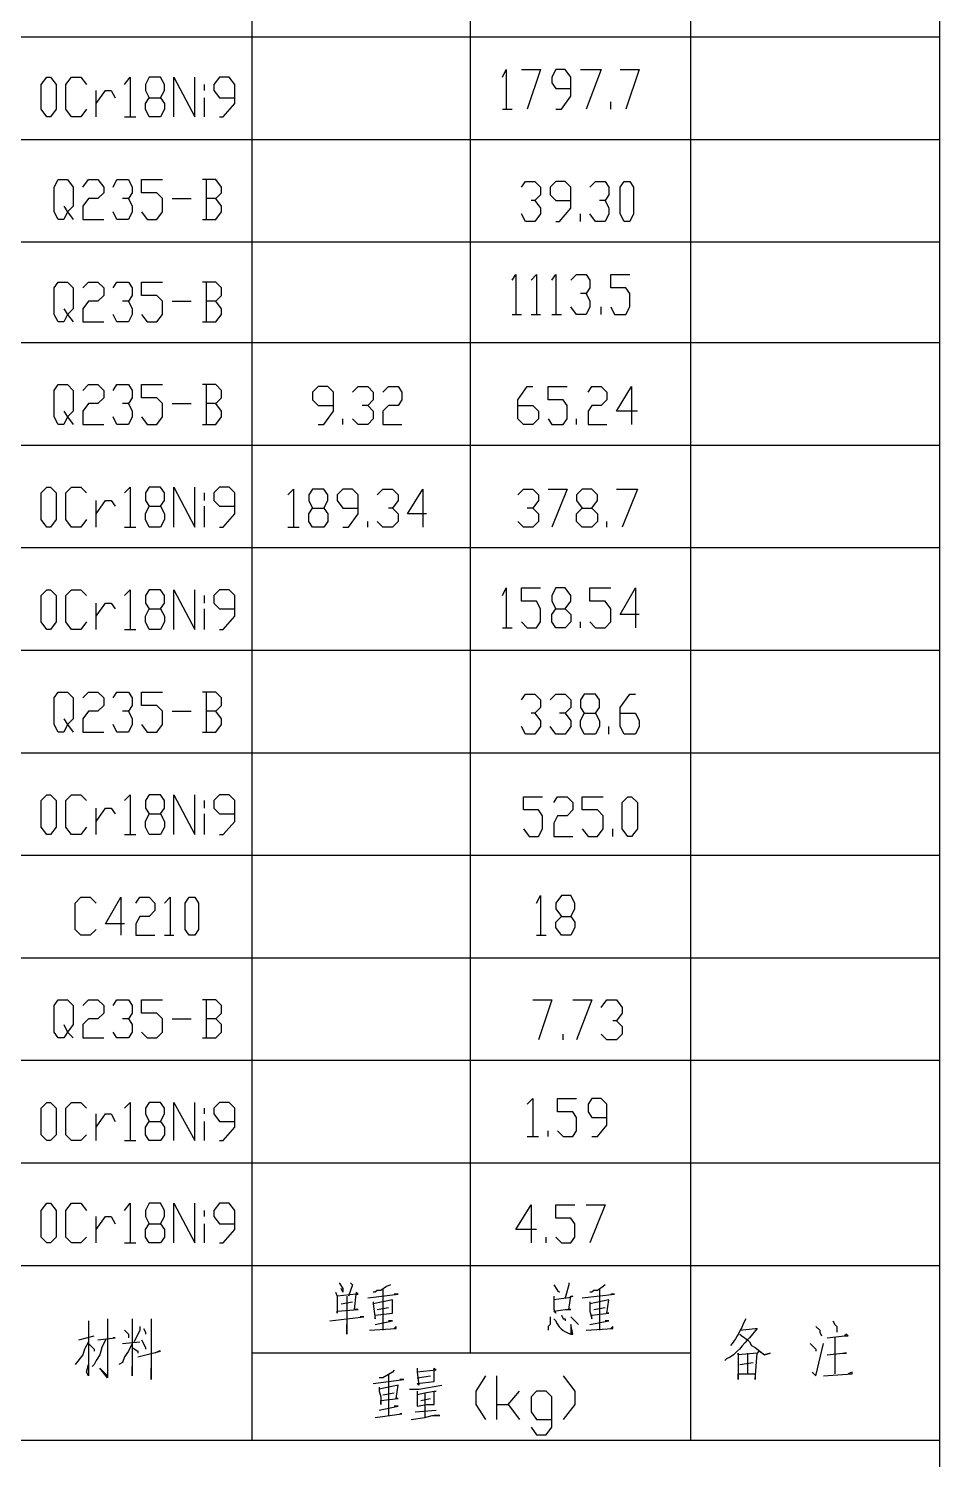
# Model space of a CAD drawing. Header units: millimetres. Extents: x -2210 to 6171, y -6737 to 5572.
# Drawn here: x 5238 to 6171, y -5698 to -4232 of the extents above; entities that cross this region are included whole.
import ezdxf

# ---------------------------------------------------------------- set-up
doc = ezdxf.new("R2010")
doc.units = ezdxf.units.MM
doc.layers.add('1', color=7, linetype='Continuous')

msp = doc.modelspace()

# ---------------------------------------------------------------- linework, layer by layer
at = {"layer": '1', "color": 0, "lineweight": 25}
for points in [[(6171.2, 5572.1), (6171.2, -6733.3)], [(5466.9, -1721.6), (5466.9, -5678.8)], [(5690.7, -1721.6), (5690.7, -5589.3)], [(5916.3, -1721.6), (5916.3, -5678.8)], [(6171.2, -4241.1), (3472.8, -4241.1)], [(5723.7, -4282), (5727.6, -4274.2), (5727.6, -4315)], [(5743.2, -4274.2), (5762.6, -4274.2), (5749, -4315)], [(5778.2, -4315), (5784, -4315), (5793.8, -4301.4), (5793.8, -4282), (5787.9, -4274.2), (5778.2, -4274.2), (5774.3, -4282), (5774.3, -4287.8), (5778.2, -4293.6), (5793.8, -4293.6)], [(5803.5, -4274.2), (5824.9, -4274.2), (5809.3, -4315)], [(5844.3, -4274.2), (5863.8, -4274.2), (5850.2, -4315)], [(5256.8, -4322.8), (5251, -4315), (5251, -4289.7), (5256.8, -4282), (5260.7, -4282), (5266.5, -4289.7), (5266.5, -4315), (5260.7, -4322.8), (5256.8, -4322.8)], [(5297.7, -4315), (5291.8, -4322.8), (5282.1, -4322.8), (5276.3, -4315), (5276.3, -4289.7), (5282.1, -4282), (5291.8, -4282), (5297.7, -4289.7)], [(5336.6, -4289.7), (5342.4, -4282), (5342.4, -4322.8)], [(5361.9, -4322.8), (5358, -4315), (5358, -4309.2), (5361.9, -4303.4), (5373.5, -4303.4), (5377.4, -4295.6), (5377.4, -4289.7), (5373.5, -4282), (5361.9, -4282), (5358, -4289.7), (5358, -4295.6), (5361.9, -4303.4)], [(5387.1, -4322.8), (5387.1, -4282), (5408.6, -4322.8), (5408.6, -4282)], [(5418.3, -4295.6), (5418.3, -4289.7)], [(5433.8, -4322.8), (5437.7, -4322.8), (5449.4, -4309.2), (5449.4, -4289.7), (5443.6, -4282), (5433.8, -4282), (5428, -4289.7), (5428, -4295.6), (5433.8, -4303.4), (5449.4, -4303.4)], [(5307.4, -4322.8), (5307.4, -4295.6)], [(5307.4, -4309.2), (5317.1, -4295.6), (5322.9, -4295.6), (5326.8, -4303.4)], [(5373.5, -4303.4), (5377.4, -4309.2), (5377.4, -4315), (5373.5, -4322.8), (5361.9, -4322.8)], [(5418.3, -4322.8), (5418.3, -4303.4)], [(5834.6, -4315), (5834.6, -4307.2)], [(5336.6, -4322.8), (5348.2, -4322.8)], [(5723.7, -4315), (5733.5, -4315)], [(6171.2, -4346.2), (3472.8, -4346.2)], [(5274.3, -4414.2), (5278.2, -4420.1), (5274.3, -4427.9), (5268.5, -4427.9), (5264.6, -4420.1), (5264.6, -4394.8), (5268.5, -4387), (5278.2, -4387), (5284, -4394.8), (5284, -4414.2), (5278.2, -4420.1), (5284, -4427.9)], [(5293.8, -4394.8), (5299.6, -4387), (5309.3, -4387), (5315.2, -4394.8), (5315.2, -4400.6), (5309.3, -4406.5), (5299.6, -4406.5), (5293.8, -4414.2), (5293.8, -4427.9), (5315.2, -4427.9)], [(5324.9, -4394.8), (5328.8, -4387), (5340.5, -4387), (5344.3, -4394.8), (5344.3, -4400.6), (5340.5, -4406.5), (5334.6, -4406.5)], [(5354.1, -4420.1), (5359.9, -4427.9), (5369.6, -4427.9), (5375.5, -4420.1), (5375.5, -4406.5), (5369.6, -4400.6), (5354.1, -4400.6), (5354.1, -4387), (5375.5, -4387)], [(5430, -4406.5), (5435.8, -4400.6), (5435.8, -4394.8), (5430, -4387), (5416.3, -4387)], [(5420.2, -4387), (5420.2, -4427.9)], [(5743.2, -4394.8), (5747.1, -4389), (5756.8, -4389), (5762.6, -4394.8), (5762.6, -4402.6), (5756.8, -4408.4), (5752.9, -4408.4)], [(5778.2, -4429.8), (5782.1, -4429.8), (5793.8, -4416.2), (5793.8, -4394.8), (5787.9, -4389), (5778.2, -4389), (5772.4, -4394.8), (5772.4, -4402.6), (5778.2, -4408.4), (5793.8, -4408.4)], [(5813.2, -4394.8), (5819.1, -4389), (5828.8, -4389), (5832.7, -4394.8), (5832.7, -4402.6), (5828.8, -4408.4), (5822.9, -4408.4)], [(5848.2, -4429.8), (5844.3, -4422), (5844.3, -4394.8), (5848.2, -4389), (5854.1, -4389), (5858, -4394.8), (5858, -4422), (5854.1, -4429.8), (5848.2, -4429.8)], [(5340.5, -4406.5), (5344.3, -4414.2), (5344.3, -4420.1), (5340.5, -4427.9), (5328.8, -4427.9), (5324.9, -4420.1)], [(5385.2, -4406.5), (5404.7, -4406.5)], [(5416.3, -4427.9), (5430, -4427.9), (5435.8, -4420.1), (5435.8, -4414.2), (5430, -4406.5), (5420.2, -4406.5)], [(5756.8, -4408.4), (5762.6, -4416.2), (5762.6, -4422), (5756.8, -4429.8), (5747.1, -4429.8), (5743.2, -4422)], [(5828.8, -4408.4), (5832.7, -4416.2), (5832.7, -4422), (5828.8, -4429.8), (5819.1, -4429.8), (5813.2, -4422)], [(5803.5, -4429.8), (5803.5, -4422)], [(6171.2, -4451.2), (3472.8, -4451.2)], [(5733.5, -4490.1), (5737.3, -4484.3), (5737.3, -4525.1)], [(5752.9, -4490.1), (5758.7, -4484.3), (5758.7, -4525.1)], [(5774.3, -4490.1), (5778.2, -4484.3), (5778.2, -4525.1)], [(5793.8, -4490.1), (5799.6, -4484.3), (5809.3, -4484.3), (5813.2, -4490.1), (5813.2, -4497.9), (5809.3, -4503.7), (5803.5, -4503.7)], [(5834.6, -4517.4), (5838.5, -4525.1), (5850.2, -4525.1), (5854.1, -4517.4), (5854.1, -4503.7), (5850.2, -4497.9), (5834.6, -4497.9), (5834.6, -4484.3), (5854.1, -4484.3)], [(5274.3, -4519.3), (5278.2, -4525.1), (5274.3, -4532.9), (5268.5, -4532.9), (5264.6, -4525.1), (5264.6, -4497.9), (5268.5, -4492.1), (5278.2, -4492.1), (5284, -4497.9), (5284, -4519.3), (5278.2, -4525.1), (5284, -4532.9)], [(5293.8, -4497.9), (5299.6, -4492.1), (5309.3, -4492.1), (5315.2, -4497.9), (5315.2, -4505.7), (5309.3, -4511.5), (5299.6, -4511.5), (5293.8, -4519.3), (5293.8, -4532.9), (5315.2, -4532.9)], [(5324.9, -4497.9), (5328.8, -4492.1), (5340.5, -4492.1), (5344.3, -4497.9), (5344.3, -4505.7), (5340.5, -4511.5), (5334.6, -4511.5)], [(5354.1, -4525.1), (5359.9, -4532.9), (5369.6, -4532.9), (5375.5, -4525.1), (5375.5, -4511.5), (5369.6, -4505.7), (5354.1, -4505.7), (5354.1, -4492.1), (5375.5, -4492.1)], [(5430, -4511.5), (5435.8, -4505.7), (5435.8, -4497.9), (5430, -4492.1), (5416.3, -4492.1)], [(5420.2, -4492.1), (5420.2, -4532.9)], [(5340.5, -4511.5), (5344.3, -4519.3), (5344.3, -4525.1), (5340.5, -4532.9), (5328.8, -4532.9), (5324.9, -4525.1)], [(5385.2, -4511.5), (5404.7, -4511.5)], [(5416.3, -4532.9), (5430, -4532.9), (5435.8, -4525.1), (5435.8, -4519.3), (5430, -4511.5), (5420.2, -4511.5)], [(5809.3, -4503.7), (5813.2, -4511.5), (5813.2, -4517.4), (5809.3, -4525.1), (5799.6, -4525.1), (5793.8, -4517.4)], [(5733.5, -4525.1), (5743.2, -4525.1)], [(5752.9, -4525.1), (5762.6, -4525.1)], [(5774.3, -4525.1), (5784, -4525.1)], [(5824.9, -4525.1), (5824.9, -4517.4)], [(6171.2, -4554.3), (3472.8, -4554.3)], [(5274.3, -4624.4), (5278.2, -4630.2), (5274.3, -4638), (5268.5, -4638), (5264.6, -4630.2), (5264.6, -4603), (5268.5, -4597.1), (5278.2, -4597.1), (5284, -4603), (5284, -4624.4), (5278.2, -4630.2), (5284, -4638)], [(5293.8, -4603), (5299.6, -4597.1), (5309.3, -4597.1), (5315.2, -4603), (5315.2, -4610.7), (5309.3, -4616.6), (5299.6, -4616.6), (5293.8, -4624.4), (5293.8, -4638), (5315.2, -4638)], [(5324.9, -4603), (5328.8, -4597.1), (5340.5, -4597.1), (5344.3, -4603), (5344.3, -4610.7), (5340.5, -4616.6), (5334.6, -4616.6)], [(5354.1, -4630.2), (5359.9, -4638), (5369.6, -4638), (5375.5, -4630.2), (5375.5, -4616.6), (5369.6, -4610.7), (5354.1, -4610.7), (5354.1, -4597.1), (5375.5, -4597.1)], [(5430, -4616.6), (5435.8, -4610.7), (5435.8, -4603), (5430, -4597.1), (5416.3, -4597.1)], [(5420.2, -4597.1), (5420.2, -4638)], [(5535, -4638), (5540.8, -4638), (5550.6, -4624.4), (5550.6, -4604.9), (5544.7, -4599.1), (5535, -4599.1), (5529.2, -4604.9), (5529.2, -4612.7), (5535, -4618.5), (5550.6, -4618.5)], [(5570, -4604.9), (5575.9, -4599.1), (5585.6, -4599.1), (5591.4, -4604.9), (5591.4, -4612.7), (5585.6, -4618.5), (5579.8, -4618.5)], [(5601.2, -4604.9), (5607, -4599.1), (5616.7, -4599.1), (5620.6, -4604.9), (5620.6, -4612.7), (5616.7, -4618.5), (5607, -4618.5), (5601.2, -4624.4), (5601.2, -4638), (5620.6, -4638)], [(5739.3, -4618.5), (5754.9, -4618.5), (5760.7, -4624.4), (5760.7, -4632.1), (5754.9, -4638), (5745.1, -4638), (5739.3, -4632.1), (5739.3, -4612.7), (5749, -4599.1), (5754.9, -4599.1)], [(5770.4, -4632.1), (5774.3, -4638), (5786, -4638), (5789.9, -4632.1), (5789.9, -4618.5), (5786, -4612.7), (5770.4, -4612.7), (5770.4, -4599.1), (5789.9, -4599.1)], [(5811.3, -4604.9), (5815.2, -4599.1), (5824.9, -4599.1), (5830.7, -4604.9), (5830.7, -4612.7), (5824.9, -4618.5), (5815.2, -4618.5), (5811.3, -4624.4), (5811.3, -4638), (5830.7, -4638)], [(5861.9, -4624.4), (5840.5, -4624.4), (5856, -4599.1), (5856, -4638)], [(5340.5, -4616.6), (5344.3, -4624.4), (5344.3, -4630.2), (5340.5, -4638), (5328.8, -4638), (5324.9, -4630.2)], [(5385.2, -4616.6), (5404.7, -4616.6)], [(5416.3, -4638), (5430, -4638), (5435.8, -4630.2), (5435.8, -4624.4), (5430, -4616.6), (5420.2, -4616.6)], [(5560.3, -4638), (5560.3, -4632.1)], [(5585.6, -4618.5), (5591.4, -4624.4), (5591.4, -4632.1), (5585.6, -4638), (5575.9, -4638), (5570, -4632.1)], [(5799.6, -4638), (5799.6, -4632.1)], [(6171.2, -4659.4), (3472.8, -4659.4)], [(5256.8, -4743), (5251, -4735.3), (5251, -4708), (5256.8, -4702.2), (5260.7, -4702.2), (5266.5, -4708), (5266.5, -4735.3), (5260.7, -4743), (5256.8, -4743)], [(5297.7, -4735.3), (5291.8, -4743), (5282.1, -4743), (5276.3, -4735.3), (5276.3, -4708), (5282.1, -4702.2), (5291.8, -4702.2), (5297.7, -4708)], [(5336.6, -4708), (5342.4, -4702.2), (5342.4, -4743)], [(5361.9, -4743), (5358, -4735.3), (5358, -4729.4), (5361.9, -4721.6), (5373.5, -4721.6), (5377.4, -4715.8), (5377.4, -4708), (5373.5, -4702.2), (5361.9, -4702.2), (5358, -4708), (5358, -4715.8), (5361.9, -4721.6)], [(5387.1, -4743), (5387.1, -4702.2), (5408.6, -4743), (5408.6, -4702.2)], [(5433.8, -4743), (5437.7, -4743), (5449.4, -4729.4), (5449.4, -4708), (5443.6, -4702.2), (5433.8, -4702.2), (5428, -4708), (5428, -4715.8), (5433.8, -4721.6), (5449.4, -4721.6)], [(5503.9, -4710), (5509.7, -4704.1), (5509.7, -4743)], [(5529.2, -4743), (5525.3, -4737.2), (5525.3, -4729.4), (5529.2, -4723.6), (5540.8, -4723.6), (5544.7, -4715.8), (5544.7, -4710), (5540.8, -4704.1), (5529.2, -4704.1), (5525.3, -4710), (5525.3, -4715.8), (5529.2, -4723.6)], [(5560.3, -4743), (5566.1, -4743), (5575.9, -4729.4), (5575.9, -4710), (5570, -4704.1), (5560.3, -4704.1), (5554.5, -4710), (5554.5, -4715.8), (5560.3, -4723.6), (5575.9, -4723.6)], [(5595.3, -4710), (5601.2, -4704.1), (5610.9, -4704.1), (5616.7, -4710), (5616.7, -4715.8), (5610.9, -4723.6), (5607, -4723.6)], [(5645.9, -4729.4), (5626.4, -4729.4), (5642, -4704.1), (5642, -4743)], [(5739.3, -4710), (5745.1, -4704.1), (5754.9, -4704.1), (5760.7, -4710), (5760.7, -4715.8), (5754.9, -4723.6), (5749, -4723.6)], [(5770.4, -4704.1), (5789.9, -4704.1), (5774.3, -4743)], [(5805.4, -4743), (5799.6, -4737.2), (5799.6, -4729.4), (5805.4, -4723.6), (5815.2, -4723.6), (5821, -4715.8), (5821, -4710), (5815.2, -4704.1), (5805.4, -4704.1), (5799.6, -4710), (5799.6, -4715.8), (5805.4, -4723.6)], [(5840.5, -4704.1), (5861.9, -4704.1), (5846.3, -4743)], [(5307.4, -4743), (5307.4, -4715.8)], [(5307.4, -4729.4), (5317.1, -4715.8), (5322.9, -4715.8), (5326.8, -4721.6)], [(5418.3, -4715.8), (5418.3, -4708)], [(5373.5, -4721.6), (5377.4, -4729.4), (5377.4, -4735.3), (5373.5, -4743), (5361.9, -4743)], [(5418.3, -4743), (5418.3, -4721.6)], [(5540.8, -4723.6), (5544.7, -4729.4), (5544.7, -4737.2), (5540.8, -4743), (5529.2, -4743)], [(5610.9, -4723.6), (5616.7, -4729.4), (5616.7, -4737.2), (5610.9, -4743), (5601.2, -4743), (5595.3, -4737.2)], [(5754.9, -4723.6), (5760.7, -4729.4), (5760.7, -4737.2), (5754.9, -4743), (5745.1, -4743), (5739.3, -4737.2)], [(5815.2, -4723.6), (5821, -4729.4), (5821, -4737.2), (5815.2, -4743), (5805.4, -4743)], [(5336.6, -4743), (5348.2, -4743)], [(5503.9, -4743), (5515.6, -4743)], [(5585.6, -4743), (5585.6, -4737.2)], [(5830.7, -4743), (5830.7, -4737.2)], [(6171.2, -4764.4), (3472.8, -4764.4)], [(5256.8, -4848.1), (5251, -4840.3), (5251, -4813.1), (5256.8, -4807.2), (5260.7, -4807.2), (5266.5, -4813.1), (5266.5, -4840.3), (5260.7, -4848.1), (5256.8, -4848.1)], [(5297.7, -4840.3), (5291.8, -4848.1), (5282.1, -4848.1), (5276.3, -4840.3), (5276.3, -4813.1), (5282.1, -4807.2), (5291.8, -4807.2), (5297.7, -4813.1)], [(5336.6, -4813.1), (5342.4, -4807.2), (5342.4, -4848.1)], [(5361.9, -4848.1), (5358, -4840.3), (5358, -4834.5), (5361.9, -4826.7), (5373.5, -4826.7), (5377.4, -4820.9), (5377.4, -4813.1), (5373.5, -4807.2), (5361.9, -4807.2), (5358, -4813.1), (5358, -4820.9), (5361.9, -4826.7)], [(5387.1, -4848.1), (5387.1, -4807.2), (5408.6, -4848.1), (5408.6, -4807.2)], [(5433.8, -4848.1), (5437.7, -4848.1), (5449.4, -4834.5), (5449.4, -4813.1), (5443.6, -4807.2), (5433.8, -4807.2), (5428, -4813.1), (5428, -4820.9), (5433.8, -4826.7), (5449.4, -4826.7)], [(5723.7, -4813.1), (5727.6, -4805.3), (5727.6, -4846.2)], [(5743.2, -4840.3), (5749, -4846.2), (5758.7, -4846.2), (5762.6, -4840.3), (5762.6, -4826.7), (5758.7, -4818.9), (5743.2, -4818.9), (5743.2, -4805.3), (5762.6, -4805.3)], [(5778.2, -4846.2), (5774.3, -4840.3), (5774.3, -4832.5), (5778.2, -4826.7), (5787.9, -4826.7), (5793.8, -4818.9), (5793.8, -4813.1), (5787.9, -4805.3), (5778.2, -4805.3), (5774.3, -4813.1), (5774.3, -4818.9), (5778.2, -4826.7)], [(5813.2, -4840.3), (5819.1, -4846.2), (5828.8, -4846.2), (5834.6, -4840.3), (5834.6, -4826.7), (5828.8, -4818.9), (5813.2, -4818.9), (5813.2, -4805.3), (5834.6, -4805.3)], [(5863.8, -4832.5), (5844.3, -4832.5), (5859.9, -4805.3), (5859.9, -4846.2)], [(5307.4, -4848.1), (5307.4, -4820.9)], [(5307.4, -4834.5), (5317.1, -4820.9), (5322.9, -4820.9), (5326.8, -4826.7)], [(5418.3, -4820.9), (5418.3, -4813.1)], [(5373.5, -4826.7), (5377.4, -4834.5), (5377.4, -4840.3), (5373.5, -4848.1), (5361.9, -4848.1)], [(5418.3, -4848.1), (5418.3, -4826.7)], [(5787.9, -4826.7), (5793.8, -4832.5), (5793.8, -4840.3), (5787.9, -4846.2), (5778.2, -4846.2)], [(5336.6, -4848.1), (5348.2, -4848.1)], [(5723.7, -4846.2), (5733.5, -4846.2)], [(5803.5, -4846.2), (5803.5, -4840.3)], [(6171.2, -4869.5), (3472.8, -4869.5)], [(5274.3, -4939.5), (5278.2, -4945.4), (5274.3, -4953.2), (5268.5, -4953.2), (5264.6, -4945.4), (5264.6, -4918.1), (5268.5, -4912.3), (5278.2, -4912.3), (5284, -4918.1), (5284, -4939.5), (5278.2, -4945.4), (5284, -4953.2)], [(5293.8, -4918.1), (5299.6, -4912.3), (5309.3, -4912.3), (5315.2, -4918.1), (5315.2, -4925.9), (5309.3, -4931.8), (5299.6, -4931.8), (5293.8, -4939.5), (5293.8, -4953.2), (5315.2, -4953.2)], [(5324.9, -4918.1), (5328.8, -4912.3), (5340.5, -4912.3), (5344.3, -4918.1), (5344.3, -4925.9), (5340.5, -4931.8), (5334.6, -4931.8)], [(5354.1, -4945.4), (5359.9, -4953.2), (5369.6, -4953.2), (5375.5, -4945.4), (5375.5, -4931.8), (5369.6, -4925.9), (5354.1, -4925.9), (5354.1, -4912.3), (5375.5, -4912.3)], [(5430, -4931.8), (5435.8, -4925.9), (5435.8, -4918.1), (5430, -4912.3), (5416.3, -4912.3)], [(5420.2, -4912.3), (5420.2, -4953.2)], [(5743.2, -4920.1), (5747.1, -4914.2), (5756.8, -4914.2), (5762.6, -4920.1), (5762.6, -4927.9), (5756.8, -4933.7), (5752.9, -4933.7)], [(5772.4, -4920.1), (5778.2, -4914.2), (5787.9, -4914.2), (5793.8, -4920.1), (5793.8, -4927.9), (5787.9, -4933.7), (5782.1, -4933.7)], [(5807.4, -4955.1), (5803.5, -4947.3), (5803.5, -4941.5), (5807.4, -4933.7), (5819.1, -4933.7), (5822.9, -4927.9), (5822.9, -4920.1), (5819.1, -4914.2), (5807.4, -4914.2), (5803.5, -4920.1), (5803.5, -4927.9), (5807.4, -4933.7)], [(5844.3, -4933.7), (5859.9, -4933.7), (5863.8, -4941.5), (5863.8, -4947.3), (5859.9, -4955.1), (5848.2, -4955.1), (5844.3, -4947.3), (5844.3, -4927.9), (5854.1, -4914.2), (5859.9, -4914.2)], [(5340.5, -4931.8), (5344.3, -4939.5), (5344.3, -4945.4), (5340.5, -4953.2), (5328.8, -4953.2), (5324.9, -4945.4)], [(5385.2, -4931.8), (5404.7, -4931.8)], [(5416.3, -4953.2), (5430, -4953.2), (5435.8, -4945.4), (5435.8, -4939.5), (5430, -4931.8), (5420.2, -4931.8)], [(5756.8, -4933.7), (5762.6, -4941.5), (5762.6, -4947.3), (5756.8, -4955.1), (5747.1, -4955.1), (5743.2, -4947.3)], [(5787.9, -4933.7), (5793.8, -4941.5), (5793.8, -4947.3), (5787.9, -4955.1), (5778.2, -4955.1), (5772.4, -4947.3)], [(5819.1, -4933.7), (5822.9, -4941.5), (5822.9, -4947.3), (5819.1, -4955.1), (5807.4, -4955.1)], [(5832.7, -4955.1), (5832.7, -4947.3)], [(6171.2, -4974.6), (3472.8, -4974.6)], [(5256.8, -5058.2), (5251, -5050.4), (5251, -5023.2), (5256.8, -5017.4), (5260.7, -5017.4), (5266.5, -5023.2), (5266.5, -5050.4), (5260.7, -5058.2), (5256.8, -5058.2)], [(5297.7, -5050.4), (5291.8, -5058.2), (5282.1, -5058.2), (5276.3, -5050.4), (5276.3, -5023.2), (5282.1, -5017.4), (5291.8, -5017.4), (5297.7, -5023.2)], [(5336.6, -5023.2), (5342.4, -5017.4), (5342.4, -5058.2)], [(5361.9, -5058.2), (5358, -5050.4), (5358, -5044.6), (5361.9, -5036.8), (5373.5, -5036.8), (5377.4, -5031), (5377.4, -5023.2), (5373.5, -5017.4), (5361.9, -5017.4), (5358, -5023.2), (5358, -5031), (5361.9, -5036.8)], [(5387.1, -5058.2), (5387.1, -5017.4), (5408.6, -5058.2), (5408.6, -5017.4)], [(5418.3, -5031), (5418.3, -5023.2)], [(5433.8, -5058.2), (5437.7, -5058.2), (5449.4, -5044.6), (5449.4, -5023.2), (5443.6, -5017.4), (5433.8, -5017.4), (5428, -5023.2), (5428, -5031), (5433.8, -5036.8), (5449.4, -5036.8)], [(5745.1, -5052.4), (5751, -5060.2), (5760.7, -5060.2), (5764.6, -5052.4), (5764.6, -5038.8), (5760.7, -5032.9), (5745.1, -5032.9), (5745.1, -5019.3), (5764.6, -5019.3)], [(5776.3, -5025.1), (5780.1, -5019.3), (5789.9, -5019.3), (5795.7, -5025.1), (5795.7, -5032.9), (5789.9, -5038.8), (5780.1, -5038.8), (5776.3, -5046.5), (5776.3, -5060.2), (5795.7, -5060.2)], [(5805.4, -5052.4), (5811.3, -5060.2), (5821, -5060.2), (5826.8, -5052.4), (5826.8, -5038.8), (5821, -5032.9), (5805.4, -5032.9), (5805.4, -5019.3), (5826.8, -5019.3)], [(5852.1, -5060.2), (5846.3, -5052.4), (5846.3, -5025.1), (5852.1, -5019.3), (5856, -5019.3), (5861.9, -5025.1), (5861.9, -5052.4), (5856, -5060.2), (5852.1, -5060.2)], [(5307.4, -5058.2), (5307.4, -5031)], [(5307.4, -5044.6), (5317.1, -5031), (5322.9, -5031), (5326.8, -5036.8)], [(5373.5, -5036.8), (5377.4, -5044.6), (5377.4, -5050.4), (5373.5, -5058.2), (5361.9, -5058.2)], [(5418.3, -5058.2), (5418.3, -5036.8)], [(5836.6, -5060.2), (5836.6, -5052.4)], [(5336.6, -5058.2), (5348.2, -5058.2)], [(6171.2, -5079.6), (3472.8, -5079.6)], [(5307.4, -5155.5), (5301.5, -5161.3), (5291.8, -5161.3), (5286, -5155.5), (5286, -5128.3), (5291.8, -5122.4), (5301.5, -5122.4), (5307.4, -5128.3)], [(5336.6, -5149.7), (5317.1, -5149.7), (5332.7, -5122.4), (5332.7, -5161.3)], [(5348.2, -5128.3), (5352.1, -5122.4), (5361.9, -5122.4), (5367.7, -5128.3), (5367.7, -5136), (5361.9, -5141.9), (5352.1, -5141.9), (5348.2, -5149.7), (5348.2, -5161.3), (5367.7, -5161.3)], [(5377.4, -5128.3), (5383.3, -5122.4), (5383.3, -5161.3)], [(5402.7, -5161.3), (5398.8, -5155.5), (5398.8, -5128.3), (5402.7, -5122.4), (5408.6, -5122.4), (5412.4, -5128.3), (5412.4, -5155.5), (5408.6, -5161.3), (5402.7, -5161.3)], [(5758.7, -5128.3), (5762.6, -5120.5), (5762.6, -5161.3)], [(5784, -5161.3), (5778.2, -5153.5), (5778.2, -5147.7), (5784, -5141.9), (5793.8, -5141.9), (5797.7, -5134.1), (5797.7, -5128.3), (5793.8, -5120.5), (5784, -5120.5), (5778.2, -5128.3), (5778.2, -5134.1), (5784, -5141.9)], [(5793.8, -5141.9), (5797.7, -5147.7), (5797.7, -5153.5), (5793.8, -5161.3), (5784, -5161.3)], [(5377.4, -5161.3), (5387.1, -5161.3)], [(5758.7, -5161.3), (5768.5, -5161.3)], [(6171.2, -5184.7), (3472.8, -5184.7)], [(5274.3, -5252.8), (5278.2, -5260.6), (5274.3, -5266.4), (5268.5, -5266.4), (5264.6, -5260.6), (5264.6, -5233.3), (5268.5, -5227.5), (5278.2, -5227.5), (5284, -5233.3), (5284, -5252.8), (5278.2, -5260.6), (5284, -5266.4)], [(5293.8, -5233.3), (5299.6, -5227.5), (5309.3, -5227.5), (5315.2, -5233.3), (5315.2, -5241.1), (5309.3, -5246.9), (5299.6, -5246.9), (5293.8, -5252.8), (5293.8, -5266.4), (5315.2, -5266.4)], [(5324.9, -5233.3), (5328.8, -5227.5), (5340.5, -5227.5), (5344.3, -5233.3), (5344.3, -5241.1), (5340.5, -5246.9), (5334.6, -5246.9)], [(5354.1, -5260.6), (5359.9, -5266.4), (5369.6, -5266.4), (5375.5, -5260.6), (5375.5, -5246.9), (5369.6, -5241.1), (5354.1, -5241.1), (5354.1, -5227.5), (5375.5, -5227.5)], [(5430, -5246.9), (5435.8, -5241.1), (5435.8, -5233.3), (5430, -5227.5), (5416.3, -5227.5)], [(5420.2, -5227.5), (5420.2, -5266.4)], [(5754.9, -5227.5), (5774.3, -5227.5), (5760.7, -5268.3)], [(5795.7, -5227.5), (5815.2, -5227.5), (5799.6, -5268.3)], [(5824.9, -5235.3), (5830.7, -5227.5), (5840.5, -5227.5), (5846.3, -5235.3), (5846.3, -5241.1), (5840.5, -5248.9), (5836.6, -5248.9)], [(5340.5, -5246.9), (5344.3, -5252.8), (5344.3, -5260.6), (5340.5, -5266.4), (5328.8, -5266.4), (5324.9, -5260.6)], [(5385.2, -5246.9), (5404.7, -5246.9)], [(5416.3, -5266.4), (5430, -5266.4), (5435.8, -5260.6), (5435.8, -5252.8), (5430, -5246.9), (5420.2, -5246.9)], [(5786, -5268.3), (5786, -5262.5)], [(5840.5, -5248.9), (5846.3, -5254.7), (5846.3, -5262.5), (5840.5, -5268.3), (5830.7, -5268.3), (5824.9, -5262.5)], [(6171.2, -5289.7), (3472.8, -5289.7)], [(5256.8, -5371.4), (5251, -5365.6), (5251, -5338.4), (5256.8, -5332.5), (5260.7, -5332.5), (5266.5, -5338.4), (5266.5, -5365.6), (5260.7, -5371.4), (5256.8, -5371.4)], [(5297.7, -5365.6), (5291.8, -5371.4), (5282.1, -5371.4), (5276.3, -5365.6), (5276.3, -5338.4), (5282.1, -5332.5), (5291.8, -5332.5), (5297.7, -5338.4)], [(5336.6, -5338.4), (5342.4, -5332.5), (5342.4, -5371.4)], [(5361.9, -5371.4), (5358, -5365.6), (5358, -5357.8), (5361.9, -5352), (5373.5, -5352), (5377.4, -5344.2), (5377.4, -5338.4), (5373.5, -5332.5), (5361.9, -5332.5), (5358, -5338.4), (5358, -5344.2), (5361.9, -5352)], [(5387.1, -5371.4), (5387.1, -5332.5), (5408.6, -5371.4), (5408.6, -5332.5)], [(5433.8, -5371.4), (5437.7, -5371.4), (5449.4, -5357.8), (5449.4, -5338.4), (5443.6, -5332.5), (5433.8, -5332.5), (5428, -5338.4), (5428, -5344.2), (5433.8, -5352), (5449.4, -5352)], [(5749, -5334.5), (5754.9, -5328.6), (5754.9, -5367.6)], [(5780.1, -5361.7), (5786, -5367.6), (5795.7, -5367.6), (5799.6, -5361.7), (5799.6, -5348.1), (5795.7, -5342.3), (5780.1, -5342.3), (5780.1, -5328.6), (5799.6, -5328.6)], [(5815.2, -5367.6), (5821, -5367.6), (5830.7, -5355.9), (5830.7, -5334.5), (5824.9, -5328.6), (5815.2, -5328.6), (5811.3, -5334.5), (5811.3, -5342.3), (5815.2, -5348.1), (5830.7, -5348.1)], [(5307.4, -5371.4), (5307.4, -5344.2)], [(5307.4, -5357.8), (5317.1, -5344.2), (5322.9, -5344.2), (5326.8, -5352)], [(5418.3, -5344.2), (5418.3, -5338.4)], [(5373.5, -5352), (5377.4, -5357.8), (5377.4, -5365.6), (5373.5, -5371.4), (5361.9, -5371.4)], [(5418.3, -5371.4), (5418.3, -5352)], [(5770.4, -5367.6), (5770.4, -5361.7)], [(5336.6, -5371.4), (5348.2, -5371.4)], [(5749, -5367.6), (5760.7, -5367.6)], [(6171.2, -5394.8), (3472.8, -5394.8)], [(5256.8, -5476.5), (5251, -5470.7), (5251, -5443.4), (5256.8, -5435.7), (5260.7, -5435.7), (5266.5, -5443.4), (5266.5, -5470.7), (5260.7, -5476.5), (5256.8, -5476.5)], [(5297.7, -5470.7), (5291.8, -5476.5), (5282.1, -5476.5), (5276.3, -5470.7), (5276.3, -5443.4), (5282.1, -5435.7), (5291.8, -5435.7), (5297.7, -5443.4)], [(5336.6, -5443.4), (5342.4, -5435.7), (5342.4, -5476.5)], [(5361.9, -5476.5), (5358, -5470.7), (5358, -5462.9), (5361.9, -5457.1), (5373.5, -5457.1), (5377.4, -5449.3), (5377.4, -5443.4), (5373.5, -5435.7), (5361.9, -5435.7), (5358, -5443.4), (5358, -5449.3), (5361.9, -5457.1)], [(5387.1, -5476.5), (5387.1, -5435.7), (5408.6, -5476.5), (5408.6, -5435.7)], [(5433.8, -5476.5), (5437.7, -5476.5), (5449.4, -5462.9), (5449.4, -5443.4), (5443.6, -5435.7), (5433.8, -5435.7), (5428, -5443.4), (5428, -5449.3), (5433.8, -5457.1), (5449.4, -5457.1)], [(5758.7, -5462.9), (5737.3, -5462.9), (5752.9, -5437.6), (5752.9, -5476.5)], [(5778.2, -5470.7), (5784, -5476.5), (5793.8, -5476.5), (5797.7, -5470.7), (5797.7, -5457.1), (5793.8, -5451.2), (5778.2, -5451.2), (5778.2, -5437.6), (5797.7, -5437.6)], [(5809.3, -5437.6), (5828.8, -5437.6), (5813.2, -5476.5)], [(5307.4, -5476.5), (5307.4, -5449.3)], [(5307.4, -5462.9), (5317.1, -5449.3), (5322.9, -5449.3), (5326.8, -5457.1)], [(5418.3, -5449.3), (5418.3, -5443.4)], [(5373.5, -5457.1), (5377.4, -5462.9), (5377.4, -5470.7), (5373.5, -5476.5), (5361.9, -5476.5)], [(5418.3, -5476.5), (5418.3, -5457.1)], [(5336.6, -5476.5), (5348.2, -5476.5)], [(5768.5, -5476.5), (5768.5, -5470.7)], [(6171.2, -5499.9), (3472.8, -5499.9)], [(5556.4, -5517.4), (5560.3, -5523.2), (5560.3, -5527.1), (5558.4, -5523.2)], [(5568.1, -5517.4), (5570, -5519.3), (5570, -5519.3), (5566.1, -5531)], [(5608.9, -5519.3), (5605, -5521.3), (5599.2, -5525.1), (5595.3, -5525.1), (5593.4, -5527.1), (5591.4, -5527.1)], [(5601.2, -5523.2), (5601.2, -5566)], [(5776.3, -5519.3), (5780.1, -5525.1), (5782.1, -5527.1)], [(5791.8, -5517.4), (5791.8, -5519.3), (5787.9, -5532.9)], [(5828.8, -5519.3), (5826.8, -5521.3), (5821, -5525.1), (5817.1, -5525.1), (5815.2, -5527.1), (5813.2, -5527.1)], [(5822.9, -5523.2), (5822.9, -5566)], [(5552.5, -5527.1), (5554.5, -5531), (5554.5, -5536.8), (5554.5, -5544.6), (5554.5, -5548.5), (5554.5, -5546.5), (5575.9, -5544.6), (5572, -5544.6), (5573.9, -5529), (5575.9, -5529), (5573.9, -5527.1), (5573.9, -5529), (5554.5, -5531)], [(5558.4, -5538.8), (5570, -5536.8)], [(5564.2, -5531), (5564.2, -5554.3), (5564.2, -5566), (5564.2, -5569.9), (5564.2, -5566), (5564.2, -5560.2)], [(5585.6, -5532.9), (5616.7, -5529), (5616.7, -5529), (5612.8, -5529)], [(5591.4, -5536.8), (5591.4, -5538.8), (5593.4, -5554.3), (5593.4, -5550.4), (5610.9, -5548.5), (5610.9, -5548.5), (5610.9, -5534.9), (5610.9, -5534.9), (5591.4, -5538.8)], [(5776.3, -5531), (5776.3, -5534.9), (5776.3, -5544.6), (5778.2, -5548.5), (5776.3, -5546.5), (5787.9, -5544.6), (5793.8, -5544.6), (5791.8, -5544.6), (5793.8, -5531), (5795.7, -5531), (5791.8, -5532.9), (5776.3, -5534.9)], [(5805.4, -5532.9), (5838.5, -5529), (5836.6, -5529), (5834.6, -5529)], [(5813.2, -5536.8), (5813.2, -5538.8), (5813.2, -5546.5), (5815.2, -5554.3), (5815.2, -5550.4), (5832.7, -5548.5), (5830.7, -5548.5), (5832.7, -5534.9), (5832.7, -5534.9), (5813.2, -5538.8)], [(5319.1, -5554.3), (5319.1, -5558.2), (5319.1, -5610.7), (5319.1, -5612.7), (5319.1, -5614.6), (5311.3, -5604.9), (5319.1, -5612.7)], [(5344.3, -5554.3), (5344.3, -5556.3), (5344.3, -5612.7), (5344.3, -5608.8), (5344.3, -5603)], [(5363.8, -5554.3), (5363.8, -5556.3), (5363.8, -5616.6), (5363.8, -5610.7), (5363.8, -5604.9)], [(5546.7, -5556.3), (5581.7, -5552.4), (5579.8, -5552.4), (5577.8, -5552.4)], [(5595.3, -5544.6), (5607, -5542.7)], [(5772.4, -5552.4), (5772.4, -5560.2), (5770.4, -5562.1), (5770.4, -5566), (5770.4, -5566)], [(5784, -5550.4), (5786, -5554.3), (5787.9, -5554.3), (5787.9, -5556.3)], [(5793.8, -5552.4), (5799.6, -5558.2), (5801.5, -5560.2)], [(5817.1, -5544.6), (5828.8, -5542.7)], [(5299.6, -5556.3), (5299.6, -5558.2), (5299.6, -5612.7), (5297.7, -5608.8), (5299.6, -5601)], [(5336.6, -5566), (5340.5, -5569.9), (5340.5, -5573.8)], [(5352.1, -5562.1), (5352.1, -5566), (5346.3, -5577.7)], [(5356, -5564.1), (5358, -5567.9), (5358, -5569.9)], [(5587.5, -5566), (5614.8, -5564.1), (5614.8, -5562.1), (5612.8, -5564.1)], [(5593.4, -5560.2), (5610.9, -5556.3), (5608.9, -5556.3), (5607, -5556.3)], [(5809.3, -5566), (5836.6, -5564.1), (5836.6, -5562.1), (5834.6, -5564.1)], [(5813.2, -5560.2), (5832.7, -5556.3), (5830.7, -5556.3), (5828.8, -5556.3)], [(5966.9, -5569.9), (5968.9, -5571.8), (5974.7, -5575.7), (5976.6, -5577.7), (5978.6, -5581.6), (5982.5, -5583.5), (5992.2, -5591.3), (5998, -5589.3), (5998, -5589.3), (5992.2, -5591.3), (5986.4, -5587.4), (5984.4, -5589.3), (5965, -5591.3), (5965, -5589.3), (5965, -5589.3), (5965, -5616.6), (5965, -5610.7), (5966.9, -5610.7), (5982.5, -5610.7), (5982.5, -5616.6), (5984.4, -5589.3)], [(6044.7, -5562.1), (6048.6, -5566), (6048.6, -5567.9), (6050.6, -5571.8)], [(6056.4, -5573.8), (6073.9, -5571.8), (6077.8, -5571.8), (6075.9, -5569.9), (6073.9, -5571.8)], [(6062.2, -5556.3), (6064.2, -5560.2), (6066.1, -5562.1), (6066.1, -5564.1), (6066.1, -5567.9)], [(5299.6, -5577.7), (5295.7, -5585.5), (5293.8, -5591.3), (5286, -5601)], [(5289.9, -5575.7), (5305.4, -5571.8)], [(5299.6, -5579.6), (5305.4, -5585.5), (5305.4, -5587.4)], [(5317.1, -5575.7), (5313.2, -5583.5), (5311.3, -5591.3), (5307.4, -5597.1), (5305.4, -5601), (5303.5, -5603)], [(5309.3, -5575.7), (5326.8, -5573.8), (5326.8, -5573.8), (5324.9, -5573.8)], [(5344.3, -5579.6), (5340.5, -5587.4), (5336.6, -5593.2), (5334.6, -5599.1), (5330.7, -5601)], [(5334.6, -5579.6), (5352.1, -5577.7)], [(5344.3, -5583.5), (5350.2, -5587.4), (5350.2, -5589.3)], [(5354.1, -5575.7), (5358, -5583.5), (5358, -5585.5)], [(6038.9, -5579.6), (6040.8, -5581.6), (6042.8, -5583.5), (6044.7, -5585.5), (6044.7, -5587.4)], [(6040.8, -5608.8), (6044.7, -5612.7), (6052.5, -5579.6)], [(6064.2, -5573.8), (6064.2, -5610.7)], [(5350.2, -5593.2), (5373.5, -5587.4), (5371.6, -5587.4), (5367.7, -5589.3)], [(5916.3, -5589.3), (5466.9, -5589.3)], [(5966.9, -5601), (5980.5, -5599.1)], [(5974.7, -5589.3), (5974.7, -5610.7)], [(6056.4, -5591.3), (6072, -5589.3), (6075.9, -5589.3), (6073.9, -5589.3), (6073.9, -5589.3)], [(5612.8, -5606.9), (5610.9, -5608.8), (5601.2, -5614.6), (5599.2, -5614.6), (5597.3, -5614.6)], [(5607, -5610.7), (5607, -5653.5)], [(5636.2, -5604.9), (5636.2, -5608.8), (5638.1, -5622.4), (5636.2, -5620.5), (5653.7, -5618.5), (5653.7, -5618.5), (5653.7, -5604.9), (5655.6, -5606.9), (5636.2, -5608.8)], [(5636.2, -5614.6), (5649.8, -5612.7)], [(5706.2, -5612.7), (5696.5, -5628.3), (5696.5, -5641.9), (5706.2, -5657.4)], [(5717.9, -5657.4), (5717.9, -5612.7)], [(5786, -5612.7), (5797.7, -5628.3), (5797.7, -5641.9), (5786, -5657.4)], [(6052.5, -5612.7), (6081.7, -5610.7), (6081.7, -5608.8), (6077.8, -5610.7)], [(5591.4, -5620.5), (5622.6, -5616.6), (5622.6, -5616.6), (5618.7, -5616.6)], [(5597.3, -5624.4), (5597.3, -5628.3), (5599.2, -5634.1), (5599.2, -5641.9), (5599.2, -5638), (5616.7, -5636), (5614.8, -5636), (5616.7, -5622.4), (5616.7, -5622.4), (5597.3, -5626.3)], [(5628.4, -5626.3), (5638.1, -5626.3), (5661.5, -5622.4)], [(5636.2, -5628.3), (5636.2, -5632.1), (5636.2, -5641.9), (5636.2, -5643.8), (5636.2, -5643.8), (5645.9, -5641.9), (5653.7, -5641.9), (5653.7, -5641.9), (5653.7, -5628.3), (5655.6, -5628.3), (5645.9, -5630.2), (5636.2, -5632.1)], [(5717.9, -5641.9), (5729.6, -5641.9), (5741.2, -5628.3)], [(5752.9, -5665.2), (5758.7, -5673), (5768.5, -5673), (5774.3, -5665.2), (5774.3, -5634.1), (5768.5, -5628.3), (5758.7, -5628.3), (5752.9, -5634.1), (5752.9, -5649.7), (5758.7, -5657.4), (5774.3, -5657.4)], [(5597.3, -5647.7), (5616.7, -5643.8), (5614.8, -5643.8), (5612.8, -5643.8)], [(5601.2, -5632.1), (5612.8, -5630.2)], [(5640.1, -5638), (5649.8, -5636)], [(5644, -5630.2), (5644, -5655.5)], [(5729.6, -5641.9), (5741.2, -5657.4)], [(5593.4, -5655.5), (5620.6, -5651.6), (5620.6, -5651.6), (5618.7, -5651.6)], [(5630.3, -5657.4), (5644, -5655.5), (5651.7, -5653.5), (5659.5, -5653.5), (5657.6, -5653.5), (5653.7, -5653.5)], [(5634.2, -5649.7), (5655.6, -5647.7)], [(6171.2, -5678.8), (3472.8, -5678.8)]]:
    msp.add_lwpolyline(points, dxfattribs=at)
for points, knots in [([(5776.3, -5554.3), (5776.3, -5554.3), (5778.2, -5556.3), (5778.2, -5556.3), (5780.1, -5562.1), (5786, -5567.9), (5793.8, -5569.9), (5793.8, -5569.9), (5795.7, -5569.9), (5795.7, -5569.9), (5795.7, -5569.9), (5793.8, -5560.2), (5793.8, -5560.2), (5793.8, -5560.2), (5793.8, -5569.9), (5793.8, -5569.9)], [0, 0, 0, 0, 1, 1, 1, 2, 2, 2, 3, 3, 3, 4, 4, 4, 5, 5, 5, 5]), ([(5972.8, -5554.3), (5972.8, -5554.3), (5970.8, -5558.2), (5970.8, -5558.2), (5968.9, -5564.1), (5963, -5573.8), (5959.1, -5579.6), (5959.1, -5579.6), (5957.2, -5581.6), (5957.2, -5581.6)], [0, 0, 0, 0, 1, 1, 1, 2, 2, 2, 3, 3, 3, 3]), ([(5966.9, -5566), (5966.9, -5566), (5982.5, -5564.1), (5982.5, -5564.1), (5982.5, -5564.1), (5984.4, -5564.1), (5984.4, -5564.1), (5984.4, -5564.1), (5976.6, -5573.8), (5976.6, -5573.8), (5970.8, -5579.6), (5963, -5591.3), (5953.3, -5595.2), (5953.3, -5595.2), (5951.4, -5597.1), (5951.4, -5597.1)], [0, 0, 0, 0, 1, 1, 1, 2, 2, 2, 3, 3, 3, 4, 4, 4, 5, 5, 5, 5])]:
    msp.add_open_spline(points, degree=3, knots=knots, dxfattribs=at)

doc.saveas('drawing.dxf')
